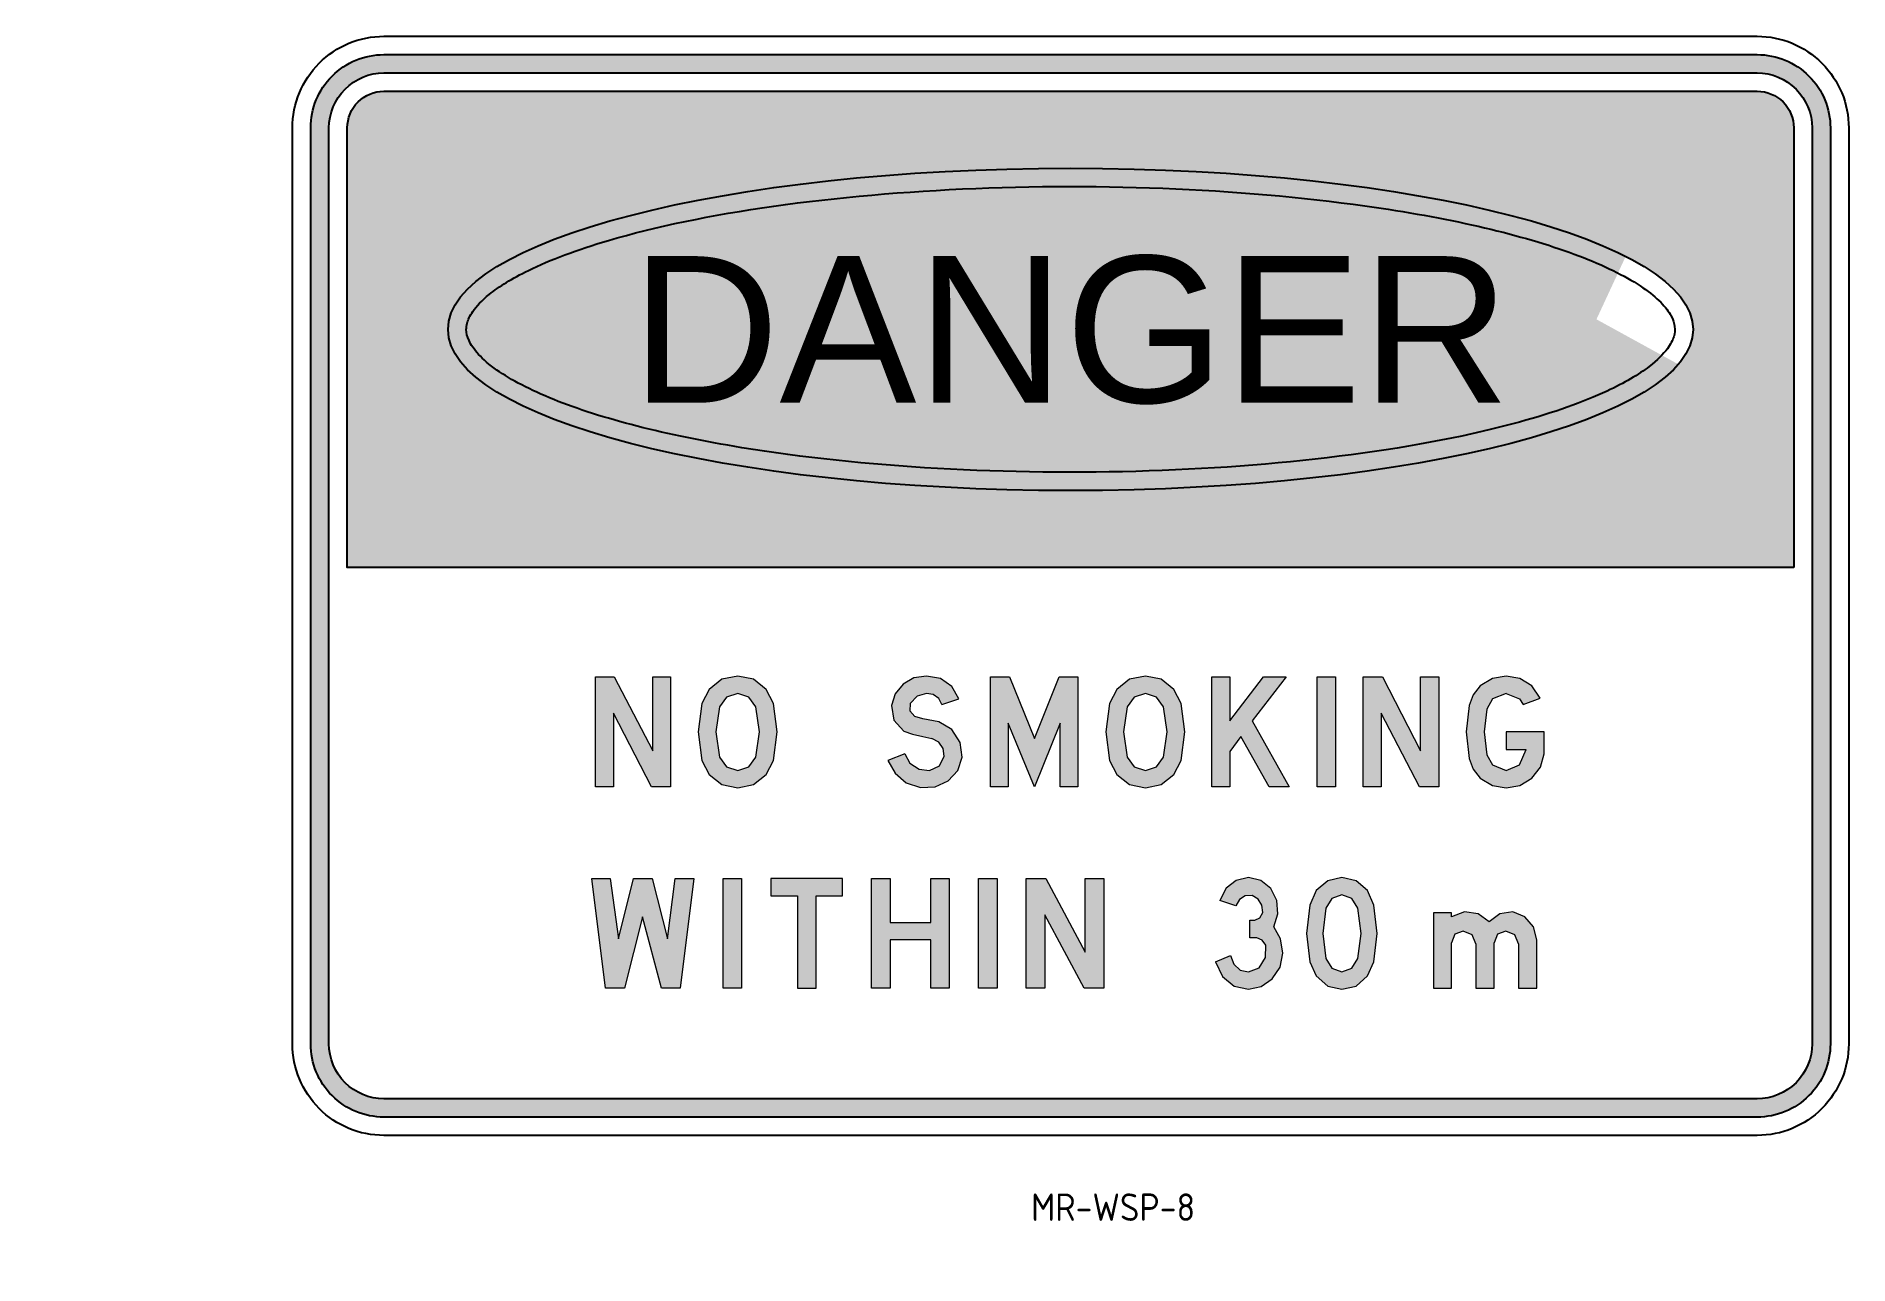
# Model space of a CAD drawing. Extents: x 55 to 253, y 110 to 244.
import ezdxf
from ezdxf.enums import TextEntityAlignment as Align

# ---------------------------------------------------------------- set-up
doc = ezdxf.new("R2010")
doc.units = 0
doc.header["$MEASUREMENT"] = 0
doc.layers.get('0').update_dxf_attribs({"linetype": 'CONTINUOUS'})
for name, color, linetype in [('L25', 1, 'CONTINUOUS'), ('L35', 3, 'CONTINUOUS'), ('T25', 1, 'CONTINUOUS')]:
    doc.layers.add(name, color=color, linetype=linetype)
doc.styles.add('ISO', font='iso')
doc.styles.add('SWIS721', font='swissko.ttf')

msp = doc.modelspace()

# ---------------------------------------------------------------- hatches: boundary and pattern name
at = {"layer": 'L25'}
h = msp.add_hatch(color=256, dxfattribs=at)
edge = h.paths.add_edge_path(flags=16)
edge.add_line((243.44, 128.39), (93.44, 128.39))
edge.add_arc((93.44, 134.39), 6, 180, 270, ccw=False)
edge.add_line((87.44, 134.39), (87.44, 234.39))
edge.add_arc((93.44, 234.39), 6, 90, 180, ccw=False)
edge.add_line((93.44, 240.39), (243.44, 240.39))
edge.add_arc((243.44, 234.39), 6, 0, 90, ccw=False)
edge.add_line((249.44, 234.39), (249.44, 134.39))
edge.add_arc((243.44, 134.39), 6, -90, 0, ccw=False)
edge = h.paths.add_edge_path()
edge.add_line((243.44, 126.39), (93.44, 126.39))
edge.add_arc((93.44, 134.39), 8, 180, 270, ccw=False)
edge.add_line((85.44, 134.39), (85.44, 234.39))
edge.add_arc((93.44, 234.39), 8, 90, 180, ccw=False)
edge.add_line((93.44, 242.39), (243.44, 242.39))
edge.add_arc((243.44, 234.39), 8, 0, 90, ccw=False)
edge.add_line((251.44, 234.39), (251.44, 134.39))
edge.add_arc((243.44, 134.39), 8, -90, 0, ccw=False)
h = msp.add_hatch(color=256, dxfattribs=at)
edge = h.paths.add_edge_path()
edge.add_arc((93.44, 234.39), 4, 90, 180)
edge.add_line((89.44, 234.39), (89.44, 186.39))
edge.add_line((89.44, 186.39), (247.44, 186.39))
edge.add_line((247.44, 186.39), (247.44, 209.01))
edge.add_line((247.44, 209.01), (234.83, 208.58))
edge.add_ellipse((168.44, 212.39), major_axis=(-68, 0), ratio=0.258824, start_angle=206.9167, end_angle=527.481, ccw=False)
edge.add_line((229.08, 220.36), (247.44, 226.22))
edge.add_line((247.44, 226.22), (247.44, 234.39))
edge.add_arc((243.44, 234.39), 4, 0, 90)
edge.add_line((243.44, 238.39), (93.44, 238.39))
h = msp.add_hatch(color=256, dxfattribs=at)
edge = h.paths.add_edge_path()
edge.add_ellipse((168.44, 212.39), major_axis=(-68, 0), ratio=0.258824, start_angle=206.9167, end_angle=527.481, ccw=False)
edge.add_line((229.08, 220.36), (247.44, 226.22))
edge.add_line((247.44, 226.22), (247.44, 234.39))
edge.add_arc((243.44, 234.39), 4, 0, 90)
edge.add_line((243.44, 238.39), (93.44, 238.39))
edge.add_arc((93.44, 234.39), 4, 90, 180)
edge.add_line((89.44, 234.39), (89.44, 186.39))
edge.add_line((89.44, 186.39), (247.44, 186.39))
edge.add_line((247.44, 186.39), (247.44, 209.01))
edge.add_line((247.44, 209.01), (234.83, 208.58))
edge = h.paths.add_edge_path(flags=16)
edge.add_line((247.44, 226.22), (229.08, 220.36))
edge.add_ellipse((168.44, 212.39), major_axis=(-68, 0), ratio=0.258824, start_angle=167.481, end_angle=206.9167, ccw=False)
edge.add_line((234.83, 208.58), (247.44, 209.01))
edge.add_line((247.44, 209.01), (247.44, 226.22))
h = msp.add_hatch(color=256, dxfattribs=at)
h.paths.add_polyline_path([(200.42, 174.44), (202.52, 174.44), (206.67, 166.39), (206.67, 174.44), (208.67, 174.44), (208.67, 162.44), (206.57, 162.44), (202.37, 170.49), (202.37, 162.44), (200.42, 162.44)])
h.paths.add_polyline_path([(195.38, 174.44), (197.38, 174.44), (197.38, 162.44), (195.38, 162.44)])
h.paths.add_polyline_path([(183.88, 174.44), (185.83, 174.44), (185.83, 169.64), (189.53, 174.44), (191.98, 174.44), (188.28, 169.64), (192.33, 162.44), (190.13, 162.44), (187.03, 167.94), (185.83, 166.29), (185.83, 162.44), (183.88, 162.44)])
h.paths.add_polyline_path([(159.69, 174.44), (161.79, 174.44), (164.49, 167.74), (167.19, 174.44), (169.24, 174.44), (169.24, 162.44), (167.29, 162.44), (167.29, 169.39), (164.49, 162.44), (161.64, 169.39), (161.64, 162.44), (159.69, 162.44)])
h.paths.add_polyline_path([(116.55, 174.44), (118.6, 174.44), (122.8, 166.39), (122.8, 174.44), (124.75, 174.44), (124.75, 162.44), (122.65, 162.44), (118.5, 170.49), (118.5, 162.44), (116.55, 162.44)])
h.paths.add_polyline_path([(216.02, 174.54), (214.52, 174.29), (213.17, 173.49), (212.42, 172.49), (211.97, 171.34), (211.67, 168.44), (211.97, 165.54), (212.42, 164.39), (213.17, 163.39), (214.52, 162.59), (216.02, 162.34), (217.52, 162.59), (218.82, 163.39), (219.77, 164.59), (220.17, 166.04), (220.17, 168.44), (216.02, 168.44), (216.02, 166.54), (218.22, 166.54), (217.47, 164.84), (216.02, 164.24), (214.52, 164.84), (213.92, 165.94), (213.62, 168.44), (213.92, 170.94), (214.52, 172.04), (216.02, 172.64), (217.47, 172.04), (217.87, 171.44), (219.72, 172.14), (218.82, 173.49), (217.52, 174.29)])
h.paths.add_polyline_path([(176.63, 172.64), (175.38, 172.24), (174.63, 171.19), (174.23, 168.44), (174.63, 165.69), (175.38, 164.64), (176.63, 164.24), (177.83, 164.64), (178.58, 165.69), (178.98, 168.44), (178.58, 171.19), (177.83, 172.24)], flags=16)
h.paths.add_polyline_path([(176.63, 174.54), (174.88, 174.19), (173.48, 173.09), (172.68, 171.54), (172.28, 168.44), (172.68, 165.34), (173.48, 163.79), (174.88, 162.69), (176.63, 162.34), (178.33, 162.69), (179.73, 163.79), (180.53, 165.34), (180.93, 168.44), (180.53, 171.54), (179.73, 173.09), (178.33, 174.19)])
h.paths.add_polyline_path([(154.39, 171.44), (156.24, 172.04), (155.49, 173.39), (154.24, 174.29), (152.69, 174.54), (151.34, 174.34), (150.14, 173.64), (149.29, 172.59), (148.89, 171.34), (149.14, 169.74), (150.24, 168.54), (151.19, 168.19), (152.29, 167.94), (153.29, 167.74), (154.04, 167.34), (154.54, 166.64), (154.64, 165.79), (154.14, 164.74), (153.04, 164.24), (151.89, 164.39), (150.89, 165.04), (150.34, 166.04), (148.49, 165.34), (149.29, 163.94), (150.49, 162.89), (152.04, 162.39), (153.64, 162.44), (155.09, 163.09), (156.14, 164.24), (156.59, 165.69), (156.39, 167.29), (155.49, 168.69), (154.04, 169.54), (152.29, 169.89), (151.44, 170.14), (150.89, 170.74), (150.94, 171.54), (151.69, 172.34), (152.69, 172.64), (153.44, 172.54), (154.04, 172.09)])
h.paths.add_polyline_path([(132.1, 172.64), (130.85, 172.24), (130.1, 171.19), (129.7, 168.44), (130.1, 165.69), (130.85, 164.64), (132.1, 164.24), (133.3, 164.64), (134.05, 165.69), (134.45, 168.44), (134.05, 171.19), (133.3, 172.24)], flags=16)
h.paths.add_polyline_path([(132.1, 174.54), (130.35, 174.19), (128.95, 173.09), (128.15, 171.54), (127.75, 168.44), (128.15, 165.34), (128.95, 163.79), (130.35, 162.69), (132.1, 162.34), (133.8, 162.69), (135.2, 163.79), (136, 165.34), (136.4, 168.44), (136, 171.54), (135.2, 173.09), (133.8, 174.19)])
h.paths.add_polyline_path([(55.46, 166.29), (55.46, 170.5), (59.21, 170.5), (59.21, 166.29)], flags=9)
h = msp.add_hatch(color=256, dxfattribs=at)
h.paths.add_polyline_path([(163.59, 152.44), (165.74, 152.44), (170.03, 144.4), (170.03, 152.44), (172.08, 152.44), (172.08, 140.45), (169.93, 140.45), (165.64, 148.49), (165.64, 140.45), (163.59, 140.45)])
h.paths.add_polyline_path([(158.39, 152.44), (160.44, 152.44), (160.44, 140.45), (158.39, 140.45)])
h.paths.add_polyline_path([(146.69, 152.44), (148.74, 152.44), (148.74, 147.65), (153.19, 147.65), (153.19, 152.44), (155.19, 152.44), (155.19, 140.45), (153.19, 140.45), (153.19, 145.75), (148.74, 145.75), (148.74, 140.45), (146.69, 140.45)])
h.paths.add_polyline_path([(135.7, 152.44), (135.7, 150.54), (138.6, 150.54), (138.6, 140.45), (140.64, 140.45), (140.64, 150.54), (143.54, 150.54), (143.54, 152.44)])
h.paths.add_polyline_path([(130.5, 152.44), (132.5, 152.44), (132.5, 140.45), (130.5, 140.45)])
h.paths.add_polyline_path([(116.15, 152.44), (118.15, 152.44), (119.05, 145.85), (120.7, 152.44), (122.75, 152.44), (124.4, 145.85), (125.25, 152.44), (127.3, 152.44), (125.8, 140.45), (123.75, 140.45), (121.7, 148.24), (119.7, 140.45), (117.65, 140.45)])
h.paths.add_polyline_path([(217.37, 145.3), (217.37, 140.45), (219.37, 140.45), (219.37, 145.75), (219.02, 147.15), (218.07, 148.24), (216.77, 148.79), (215.32, 148.59), (214.17, 147.7), (212.97, 148.59), (211.47, 148.79), (210.07, 148.24), (210.07, 148.69), (208.07, 148.69), (208.07, 140.45), (210.07, 140.45), (210.07, 145.4), (210.42, 146.35), (211.32, 146.7), (212.32, 146.3), (212.72, 145.3), (212.72, 140.45), (214.72, 140.45), (214.72, 145.4), (215.07, 146.35), (215.97, 146.7), (216.97, 146.3)])
h.paths.add_polyline_path([(198.08, 152.54), (196.53, 152.19), (195.28, 151.14), (194.58, 149.54), (194.23, 146.45), (194.58, 143.35), (195.28, 141.8), (196.53, 140.7), (198.08, 140.35), (199.63, 140.7), (200.87, 141.8), (201.57, 143.35), (201.92, 146.45), (201.57, 149.54), (200.87, 151.14), (199.63, 152.19)])
h.paths.add_polyline_path([(198.08, 150.64), (196.98, 150.24), (196.33, 149.19), (195.98, 146.45), (196.33, 143.7), (196.98, 142.65), (198.08, 142.25), (199.18, 142.65), (199.83, 143.7), (200.18, 146.45), (199.83, 149.19), (199.18, 150.24)], flags=16)
h.paths.add_polyline_path([(187.88, 152.54), (186.53, 152.24), (185.43, 151.39), (184.73, 150.04), (186.48, 149.44), (186.88, 150.14), (187.53, 150.54), (188.28, 150.59), (188.93, 150.19), (189.33, 149.54), (189.43, 148.74), (189.13, 148.14), (188.58, 147.89), (188.03, 147.89), (188.03, 145.95), (188.78, 145.95), (189.38, 145.7), (189.78, 145.15), (189.73, 143.8), (189.03, 142.7), (187.88, 142.25), (186.98, 142.45), (186.28, 143.1), (185.93, 144.05), (184.28, 143.35), (185.03, 141.75), (186.33, 140.7), (187.88, 140.35), (189.28, 140.65), (190.48, 141.5), (191.33, 142.75), (191.63, 144.3), (191.38, 145.85), (190.63, 147.15), (191.08, 148.59), (190.98, 150.04), (190.33, 151.34), (189.23, 152.24)])
h.paths.add_polyline_path([(234.27, 114.02), (239.62, 114.02), (239.62, 110.27), (234.27, 110.27)], flags=9)
h.paths.add_polyline_path([(140.34, 114.02), (144.55, 114.02), (144.55, 110.27), (140.34, 110.27)], flags=9)
h.paths.add_polyline_path([(181.58, 114.02), (187.31, 114.02), (187.31, 110.27), (181.58, 110.27)], flags=9)
h.paths.add_polyline_path([(123.83, 114.02), (129.06, 114.02), (129.06, 110.27), (123.83, 110.27)], flags=9)
h.paths.add_polyline_path([(55.46, 144.29), (55.46, 148.5), (59.21, 148.5), (59.21, 144.29)], flags=9)

# ---------------------------------------------------------------- linework, layer by layer
at = {"color": 1, "lineweight": 0}
for points in [[(116.55, 174.44), (118.6, 174.44), (122.8, 166.39), (122.8, 174.44), (124.75, 174.44), (124.75, 162.44), (122.65, 162.44), (118.5, 170.49), (118.5, 162.44), (116.55, 162.44), (116.55, 174.44), (116.55, 174.44)], [(132.1, 174.54), (130.35, 174.19), (128.95, 173.09), (128.15, 171.54)], [(136, 171.54), (135.2, 173.09), (133.8, 174.19), (132.1, 174.54)], [(152.69, 174.54), (151.34, 174.34), (150.14, 173.64), (149.29, 172.59), (148.89, 171.34), (149.14, 169.74), (150.24, 168.54), (151.19, 168.19), (152.29, 167.94), (153.29, 167.74)], [(154.39, 171.44), (156.24, 172.04), (155.49, 173.39), (154.24, 174.29), (152.69, 174.54)], [(159.69, 174.44), (161.79, 174.44), (164.49, 167.74), (167.19, 174.44), (169.24, 174.44), (169.24, 162.44), (167.29, 162.44), (167.29, 169.39), (164.49, 162.44), (161.64, 169.39), (161.64, 162.44), (159.69, 162.44), (159.69, 174.44), (159.69, 174.44)], [(176.63, 174.54), (174.88, 174.19), (173.48, 173.09), (172.68, 171.54)], [(180.53, 171.54), (179.73, 173.09), (178.33, 174.19), (176.63, 174.54)], [(183.88, 174.44), (185.83, 174.44), (185.83, 169.64), (189.53, 174.44), (191.98, 174.44), (188.28, 169.64), (192.33, 162.44), (190.13, 162.44), (187.03, 167.94), (185.83, 166.29), (185.83, 162.44), (183.88, 162.44), (183.88, 174.44), (183.88, 174.44)], [(195.38, 174.44), (197.38, 174.44), (197.38, 162.44), (195.38, 162.44), (195.38, 174.44), (195.38, 174.44)], [(200.42, 174.44), (202.52, 174.44), (206.67, 166.39), (206.67, 174.44), (208.67, 174.44), (208.67, 162.44), (206.57, 162.44), (202.37, 170.49), (202.37, 162.44), (200.42, 162.44), (200.42, 174.44), (200.42, 174.44)], [(216.02, 174.54), (214.52, 174.29), (213.17, 173.49), (212.42, 172.49), (211.97, 171.34), (211.67, 168.44), (211.97, 165.54), (212.42, 164.39), (213.17, 163.39), (214.52, 162.59), (216.02, 162.34), (217.52, 162.59), (218.82, 163.39), (219.77, 164.59), (220.17, 166.04), (220.17, 168.44), (216.02, 168.44), (216.02, 166.54), (218.22, 166.54)], [(218.82, 173.49), (217.52, 174.29), (216.02, 174.54)], [(132.1, 172.64), (130.85, 172.24), (130.1, 171.19)], [(134.05, 171.19), (133.3, 172.24), (132.1, 172.64)], [(152.69, 172.64), (151.69, 172.34), (150.94, 171.54)], [(154.39, 171.44), (154.04, 172.09), (153.44, 172.54), (152.69, 172.64)], [(176.63, 172.64), (175.38, 172.24), (174.63, 171.19)], [(178.58, 171.19), (177.83, 172.24), (176.63, 172.64)], [(216.02, 172.64), (214.52, 172.04), (213.92, 170.94), (213.62, 168.44), (213.92, 165.94), (214.52, 164.84), (216.02, 164.24), (217.47, 164.84), (218.22, 166.54)], [(216.02, 172.64), (217.47, 172.04), (217.87, 171.44), (219.72, 172.14)], [(219.72, 172.14), (218.82, 173.49)], [(128.15, 171.54), (127.75, 168.44), (128.15, 165.34)], [(130.1, 171.19), (129.7, 168.44), (130.1, 165.69)], [(134.05, 165.69), (134.45, 168.44), (134.05, 171.19)], [(136, 165.34), (136.4, 168.44), (136, 171.54)], [(150.94, 171.54), (150.89, 170.74), (151.44, 170.14)], [(172.68, 171.54), (172.28, 168.44), (172.68, 165.34)], [(174.63, 171.19), (174.23, 168.44), (174.63, 165.69)], [(178.58, 165.69), (178.98, 168.44), (178.58, 171.19)], [(180.53, 165.34), (180.93, 168.44), (180.53, 171.54)], [(150.34, 166.04), (148.49, 165.34), (149.29, 163.94), (150.49, 162.89), (152.04, 162.39), (153.64, 162.44), (155.09, 163.09), (156.14, 164.24), (156.59, 165.69), (156.39, 167.29), (155.49, 168.69), (154.04, 169.54), (152.29, 169.89), (151.44, 170.14)], [(154.64, 165.79), (154.54, 166.64), (154.04, 167.34), (153.29, 167.74)], [(128.15, 165.34), (128.95, 163.79), (130.35, 162.69), (132.1, 162.34)], [(130.1, 165.69), (130.85, 164.64), (132.1, 164.24)], [(132.1, 164.24), (133.3, 164.64), (134.05, 165.69)], [(132.1, 162.34), (133.8, 162.69), (135.2, 163.79), (136, 165.34)], [(150.34, 166.04), (150.89, 165.04), (151.89, 164.39), (153.04, 164.24)], [(153.04, 164.24), (154.14, 164.74), (154.64, 165.79)], [(172.68, 165.34), (173.48, 163.79), (174.88, 162.69), (176.63, 162.34)], [(174.63, 165.69), (175.38, 164.64), (176.63, 164.24)], [(176.63, 164.24), (177.83, 164.64), (178.58, 165.69)], [(176.63, 162.34), (178.33, 162.69), (179.73, 163.79), (180.53, 165.34)], [(187.88, 152.54), (186.53, 152.24), (185.43, 151.39), (184.73, 150.04)], [(190.63, 147.15), (191.08, 148.59), (190.98, 150.04), (190.33, 151.34), (189.23, 152.24), (187.88, 152.54)], [(198.08, 152.54), (196.53, 152.19), (195.28, 151.14), (194.58, 149.54)], [(201.57, 149.54), (200.87, 151.14), (199.63, 152.19), (198.08, 152.54)], [(116.15, 152.44), (118.15, 152.44), (119.05, 145.85), (120.7, 152.44), (122.75, 152.44), (124.4, 145.85), (125.25, 152.44), (127.3, 152.44), (125.8, 140.45), (123.75, 140.45), (121.7, 148.24), (119.7, 140.45), (117.65, 140.45), (116.15, 152.44), (116.15, 152.44)], [(130.5, 152.44), (132.5, 152.44), (132.5, 140.45), (130.5, 140.45), (130.5, 152.44), (130.5, 152.44)], [(135.7, 152.44), (135.7, 150.54), (138.6, 150.54), (138.6, 140.45), (140.64, 140.45), (140.64, 150.54), (143.54, 150.54), (143.54, 152.44), (135.7, 152.44), (135.7, 152.44)], [(146.69, 152.44), (148.74, 152.44), (148.74, 147.65), (153.19, 147.65), (153.19, 152.44), (155.19, 152.44), (155.19, 140.45), (153.19, 140.45), (153.19, 145.75), (148.74, 145.75), (148.74, 140.45), (146.69, 140.45), (146.69, 152.44), (146.69, 152.44)], [(158.39, 152.44), (160.44, 152.44), (160.44, 140.45), (158.39, 140.45), (158.39, 152.44), (158.39, 152.44)], [(163.59, 152.44), (165.74, 152.44), (170.03, 144.4), (170.03, 152.44), (172.08, 152.44), (172.08, 140.45), (169.93, 140.45), (165.64, 148.49), (165.64, 140.45), (163.59, 140.45), (163.59, 152.44), (163.59, 152.44)], [(184.28, 143.35), (185.93, 144.05), (186.28, 143.1), (186.98, 142.45), (187.88, 142.25), (189.03, 142.7), (189.73, 143.8), (189.78, 145.15), (189.38, 145.7), (188.78, 145.95), (188.03, 145.95), (188.03, 147.89), (188.58, 147.89), (189.13, 148.14), (189.43, 148.74), (189.33, 149.54), (188.93, 150.19), (188.28, 150.59), (187.53, 150.54), (186.88, 150.14), (186.48, 149.44), (184.73, 150.04)], [(198.08, 150.64), (196.98, 150.24), (196.33, 149.19)], [(199.83, 149.19), (199.18, 150.24), (198.08, 150.64)], [(194.58, 149.54), (194.23, 146.45), (194.58, 143.35)], [(196.33, 149.19), (195.98, 146.45), (196.33, 143.7)], [(199.83, 143.7), (200.18, 146.45), (199.83, 149.19)], [(201.57, 143.35), (201.92, 146.45), (201.57, 149.54)], [(217.37, 145.3), (217.37, 140.45), (219.37, 140.45), (219.37, 145.75), (219.02, 147.15), (218.07, 148.24), (216.77, 148.79), (215.32, 148.59), (214.17, 147.7), (212.97, 148.59), (211.47, 148.79), (210.07, 148.24), (210.07, 148.69), (208.07, 148.69), (208.07, 140.45)], [(187.88, 140.35), (189.28, 140.65), (190.48, 141.5), (191.33, 142.75), (191.63, 144.3), (191.38, 145.85), (190.63, 147.15)], [(211.32, 146.7), (210.42, 146.35), (210.07, 145.4)], [(212.72, 145.3), (212.32, 146.3), (211.32, 146.7)], [(215.97, 146.7), (215.07, 146.35), (214.72, 145.4)], [(217.37, 145.3), (216.97, 146.3), (215.97, 146.7)], [(208.07, 140.45), (210.07, 140.45), (210.07, 145.4)], [(212.72, 145.3), (212.72, 140.45), (214.72, 140.45), (214.72, 145.4)], [(184.28, 143.35), (185.03, 141.75), (186.33, 140.7), (187.88, 140.35)], [(194.58, 143.35), (195.28, 141.8), (196.53, 140.7), (198.08, 140.35)], [(196.33, 143.7), (196.98, 142.65), (198.08, 142.25)], [(198.08, 142.25), (199.18, 142.65), (199.83, 143.7)], [(198.08, 140.35), (199.63, 140.7), (200.87, 141.8), (201.57, 143.35)]]:
    msp.add_lwpolyline(points, dxfattribs=at)
at = {"layer": 'L25'}
msp.add_ellipse((168.44, 212.39), major_axis=(-68, 0), ratio=0.258824, dxfattribs=at)
msp.add_open_spline([(102.44, 212.39), (102.44, 212.01), (102.53, 211.61), (102.94, 210.71), (103.28, 210.2), (104.28, 209.11), (104.95, 208.53), (107.32, 206.87), (109.41, 205.77), (114.57, 203.69), (117.63, 202.71), (124.55, 200.94), (128.4, 200.15), (139.07, 198.41), (146.34, 197.63), (161.47, 196.77), (169.33, 196.68), (184.7, 197.19), (192.21, 197.79), (205.98, 199.61), (212.23, 200.83), (221.23, 203.3), (224.46, 204.45), (228.94, 206.54), (230.48, 207.45), (232.53, 209.02), (233.19, 209.68), (233.98, 210.76), (234.2, 211.2), (234.44, 211.98), (234.47, 212.33), (234.38, 213.06), (234.26, 213.46), (233.78, 214.34), (233.41, 214.83), (232.4, 215.86), (231.75, 216.4), (229.35, 218.05), (227.16, 219.17), (221.79, 221.28), (218.6, 222.27), (211.42, 224.05), (207.42, 224.84), (196.46, 226.54), (189.06, 227.28), (173.73, 228.06), (165.8, 228.1), (150.36, 227.47), (142.86, 226.81), (129.2, 224.88), (123.05, 223.6), (114.53, 221.09), (111.58, 219.98), (107.45, 217.96), (106.02, 217.07), (104.14, 215.56), (103.54, 214.92), (102.83, 213.88), (102.64, 213.46), (102.47, 212.84), (102.44, 212.62), (102.44, 212.39)], degree=3, knots=[0, 0, 0, 0, 0.117499, 0.117499, 0.234998, 0.234998, 0.352497, 0.352497, 0.571344, 0.571344, 0.790191, 0.790191, 1.009039, 1.009039, 1.353599, 1.353599, 1.698159, 1.698159, 2.04272, 2.04272, 2.38728, 2.38728, 2.634742, 2.634742, 2.815445, 2.815445, 2.953348, 2.953348, 3.062938, 3.062938, 3.172527, 3.172527, 3.282116, 3.282116, 3.391706, 3.391706, 3.501295, 3.501295, 3.724822, 3.724822, 3.948349, 3.948349, 4.171876, 4.171876, 4.519234, 4.519234, 4.866591, 4.866591, 5.213949, 5.213949, 5.561306, 5.561306, 5.796289, 5.796289, 5.972922, 5.972922, 6.106882, 6.106882, 6.214942, 6.214942, 6.283185, 6.283185, 6.283185, 6.283185], dxfattribs=at)
at = {"layer": 'L35'}
for points in [[(243.44, 124.39), (93.44, 124.39, -0.414214), (83.44, 134.39), (83.44, 234.39, -0.414214), (93.44, 244.39), (243.44, 244.39, -0.414214), (253.44, 234.39), (253.44, 134.39, -0.414214)], [(243.44, 126.39), (93.44, 126.39, -0.414214), (85.44, 134.39), (85.44, 234.39, -0.414214), (93.44, 242.39), (243.44, 242.39, -0.414214), (251.44, 234.39), (251.44, 134.39, -0.414214)], [(243.44, 128.39), (93.44, 128.39, -0.414214), (87.44, 134.39), (87.44, 234.39, -0.414214), (93.44, 240.39), (243.44, 240.39, -0.414214), (249.44, 234.39), (249.44, 134.39, -0.414214)], [(247.44, 186.39), (89.44, 186.39), (89.44, 234.39, -0.414214), (93.44, 238.39), (243.44, 238.39, -0.414214), (247.44, 234.39), (247.44, 186.39)]]:
    msp.add_lwpolyline(points, format="xyb", close=True, dxfattribs=at)

# ---------------------------------------------------------------- texts
at = {"layer": 'L25', "style": 'SWIS721', "width": 0.936526}
msp.add_text('DANGER', height=16, dxfattribs=at).set_placement((120.44, 204.39), (216.44, 204.39), align=Align.FIT)
at = {"layer": 'T25', "color": 3, "style": 'ISO'}
msp.add_text('MR-WSP-8', height=3, dxfattribs=at).set_placement((164.14, 115.06))

doc.saveas('drawing.dxf')
